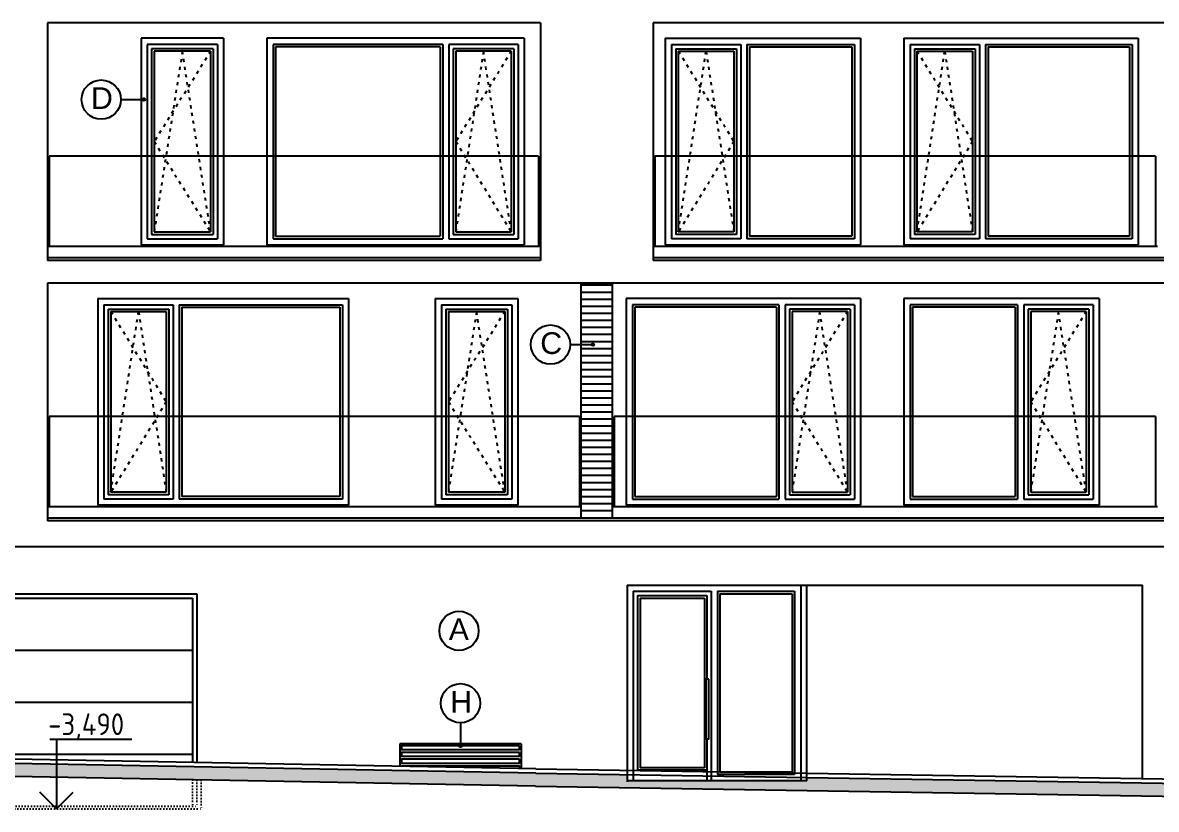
# Model space of a CAD drawing. Extents: x 3792242 to 5145247, y -1546315 to -1031918.
# Drawn here: x 4269123 to 4282186, y -1509511 to -1500446 of the extents above; entities that cross this region are included whole.
import ezdxf

# ---------------------------------------------------------------- set-up
doc = ezdxf.new("R2010")
doc.units = 0
doc.header["$MEASUREMENT"] = 0
doc.linetypes.add('ACAD_ISO03W100', pattern=[30, 12, -18])
doc.linetypes.add('ACAD_ISO07W100', pattern=[3.5, 0.5, -3])
for name, color, linetype in [('DVERE', 45, 'CONTINUOUS'), ('OKNÁ', 143, 'CONTINUOUS'), ('POZEMOK', 7, 'CONTINUOUS'), ('TENKÁ', 7, 'CONTINUOUS'), ('ZARIADENIE1', 145, 'CONTINUOUS')]:
    doc.layers.add(name, color=color, linetype=linetype)
doc.styles.add('ARIAL', font='arial.ttf')
doc.styles.add('STYLE1', font='isocp.shx')

msp = doc.modelspace()

# ---------------------------------------------------------------- hatches: boundary and pattern name
at = {"layer": 'DVERE'}
h = msp.add_hatch(dxfattribs=at)
h.set_pattern_fill('ANSI31', color=256, scale=650, angle=135)
h.set_pattern_definition([(180, (-745631.286, 29638.13), (-1e-14, -81.25), [])])
h.paths.add_polyline_path([(4275557.714, -1503445.641), (4275557.714, -1506025.641), (4275557.714, -1506100.371), (4275917.714, -1506100.371), (4275917.714, -1506025.641), (4275917.714, -1503445.641)])
at = {"layer": 'TENKÁ', "ltscale": 0.25}
h = msp.add_hatch(color=256, dxfattribs=at)
h.dxf.hatch_style = 1
h.paths.add_polyline_path([(4270518.445, -1501347.371, 1), (4270518.445, -1501317.371, 1)])
h = msp.add_hatch(color=256, dxfattribs=at)
h.dxf.hatch_style = 1
h.paths.add_polyline_path([(4275695.117, -1504170.521, 1), (4275695.117, -1504140.521, 1)])
at = {"layer": 'TENKÁ'}
h = msp.add_hatch(color=8, dxfattribs=at)
h.dxf.hatch_style = 1
h.paths.add_polyline_path([(4257090.843, -1508885.551), (4267177.714, -1509098.884), (4267227.714, -1509099.942), (4267277.714, -1509100.999), (4267495.354, -1509105.602), (4271077.714, -1509172.15), (4271127.714, -1509173.079), (4271177.714, -1509174.008), (4275032.275, -1509245.612), (4282616.371, -1509365.606), (4289010.714, -1509510.618), (4289010.714, -1509360.58), (4282619.258, -1509215.632), (4278157.714, -1509145.043), (4278157.714, -1509180.641), (4278087.714, -1509180.641), (4277057.714, -1509180.641), (4277007.714, -1509180.641), (4276157.714, -1509180.641), (4276087.714, -1509180.641), (4276087.714, -1509112.292), (4275034.855, -1509095.634), (4267498.333, -1508955.632), (4257090.843, -1508735.518)])
at = {"layer": 'TENKÁ', "ltscale": 0.25}
h = msp.add_hatch(color=256, dxfattribs=at)
h.dxf.hatch_style = 1
h.paths.add_polyline_path([(4274152.714, -1508778.391, 1), (4274182.714, -1508778.391, 1)])

# ---------------------------------------------------------------- linework, layer by layer
at = {"layer": 'DVERE'}
for p, q in [((4275557.714, -1506155.641), (4275557.714, -1503445.641)), ((4275917.714, -1506155.641), (4275917.714, -1503445.641))]:
    msp.add_line(p, q, dxfattribs=at)
at = {"layer": 'OKNÁ'}
for p, q in [((4271287.714, -1500775.641), (4270637.714, -1500775.641)), ((4270637.714, -1500775.641), (4270637.714, -1502855.641)), ((4271287.714, -1500775.641), (4271287.714, -1502855.641)), ((4273932.714, -1500725.641), (4272037.714, -1500725.641)), ((4272037.714, -1500725.641), (4272037.714, -1502905.641)), ((4273932.714, -1500725.641), (4273932.714, -1502905.641)), ((4274752.714, -1500775.641), (4274112.714, -1500775.641)), ((4274112.714, -1500775.641), (4274112.714, -1502855.641)), ((4274752.714, -1500775.641), (4274752.714, -1502855.641)), ((4276677.714, -1500775.641), (4276677.714, -1502855.641)), ((4276677.714, -1500775.641), (4277317.714, -1500775.641)), ((4277317.714, -1500775.641), (4277317.714, -1502855.641)), ((4277497.714, -1500725.641), (4277497.714, -1502905.641)), ((4277497.714, -1500725.641), (4278677.714, -1500725.641)), ((4278677.714, -1500725.641), (4278677.714, -1502905.641)), ((4279427.714, -1500775.641), (4279427.714, -1502855.641)), ((4279427.714, -1500775.641), (4280067.714, -1500775.641)), ((4280067.714, -1500775.641), (4280067.714, -1502855.641)), ((4280247.714, -1500725.641), (4281877.714, -1500725.641)), ((4280247.714, -1500725.641), (4280247.714, -1502905.641)), ((4281877.714, -1500725.641), (4281877.714, -1502905.641)), ((4270637.714, -1502855.641), (4271287.714, -1502855.641)), ((4274112.714, -1502855.641), (4274752.714, -1502855.641)), ((4277317.714, -1502855.641), (4276677.714, -1502855.641)), ((4280067.714, -1502855.641), (4279427.714, -1502855.641)), ((4272037.714, -1502905.641), (4273932.714, -1502905.641)), ((4278677.714, -1502905.641), (4277497.714, -1502905.641)), ((4281877.714, -1502905.641), (4280247.714, -1502905.641)), ((4270137.714, -1503775.641), (4270137.714, -1505855.641)), ((4270137.714, -1503775.641), (4270777.714, -1503775.641)), ((4270777.714, -1503775.641), (4270777.714, -1505855.641)), ((4270957.714, -1503725.641), (4272777.714, -1503725.641)), ((4270957.714, -1503725.641), (4270957.714, -1505905.641)), ((4272777.714, -1503725.641), (4272777.714, -1505905.641)), ((4274027.714, -1503775.641), (4274027.714, -1505855.641)), ((4274027.714, -1503775.641), (4274677.714, -1503775.641)), ((4274677.714, -1503775.641), (4274677.714, -1505855.641)), ((4277807.714, -1503725.641), (4276177.714, -1503725.641)), ((4276177.714, -1503725.641), (4276177.714, -1505905.641)), ((4277807.714, -1503725.641), (4277807.714, -1505905.641)), ((4278627.714, -1503775.641), (4277987.714, -1503775.641)), ((4277987.714, -1503775.641), (4277987.714, -1505855.641)), ((4278627.714, -1503775.641), (4278627.714, -1505855.641)), ((4280557.714, -1503725.641), (4279377.714, -1503725.641)), ((4279377.714, -1503725.641), (4279377.714, -1505905.641)), ((4280557.714, -1503725.641), (4280557.714, -1505905.641)), ((4281377.714, -1503775.641), (4280737.714, -1503775.641)), ((4280737.714, -1503775.641), (4280737.714, -1505855.641)), ((4281377.714, -1503775.641), (4281377.714, -1505855.641)), ((4270777.714, -1505855.641), (4270137.714, -1505855.641)), ((4274677.714, -1505855.641), (4274027.714, -1505855.641)), ((4277987.714, -1505855.641), (4278627.714, -1505855.641)), ((4280737.714, -1505855.641), (4281377.714, -1505855.641)), ((4272777.714, -1505905.641), (4270957.714, -1505905.641)), ((4276177.714, -1505905.641), (4277807.714, -1505905.641)), ((4279377.714, -1505905.641), (4280557.714, -1505905.641)), ((4277157.714, -1507025.641), (4277987.714, -1507025.641)), ((4277157.714, -1507025.641), (4277157.714, -1509080.641)), ((4277987.714, -1507025.641), (4277987.714, -1509080.641)), ((4276237.714, -1507075.641), (4276237.714, -1509030.641)), ((4276237.714, -1507075.641), (4276977.714, -1507075.641)), ((4276977.714, -1507075.641), (4276977.714, -1509030.641)), ((4276977.714, -1509030.641), (4276237.714, -1509030.641)), ((4277987.714, -1509080.641), (4277157.714, -1509080.641))]:
    msp.add_line(p, q, dxfattribs=at)
at = {"layer": 'OKNÁ', "linetype": 'ACAD_ISO03W100', "ltscale": 3}
for p, q in [((4271287.714, -1500775.641), (4270637.714, -1501815.641)), ((4270962.714, -1500775.641), (4270637.714, -1502855.641)), ((4271287.714, -1502855.641), (4270962.714, -1500775.641)), ((4274752.714, -1500775.641), (4274112.714, -1501815.641)), ((4274432.714, -1500775.641), (4274112.714, -1502855.641)), ((4274752.714, -1502855.641), (4274432.714, -1500775.641)), ((4276677.714, -1500775.641), (4277317.714, -1501815.641)), ((4276677.714, -1502855.641), (4276997.714, -1500775.641)), ((4276997.714, -1500775.641), (4277317.714, -1502855.641)), ((4279427.714, -1500775.641), (4280067.714, -1501815.641)), ((4279427.714, -1502855.641), (4279747.714, -1500775.641)), ((4279747.714, -1500775.641), (4280067.714, -1502855.641)), ((4270637.714, -1501815.641), (4271287.714, -1502855.641)), ((4274112.714, -1501815.641), (4274752.714, -1502855.641)), ((4277317.714, -1501815.641), (4276677.714, -1502855.641)), ((4280067.714, -1501815.641), (4279427.714, -1502855.641)), ((4270137.714, -1503775.641), (4270777.714, -1504815.641)), ((4270137.714, -1505855.641), (4270457.714, -1503775.641)), ((4270457.714, -1503775.641), (4270777.714, -1505855.641)), ((4274677.714, -1503775.641), (4274027.714, -1504815.641)), ((4274352.714, -1503775.641), (4274027.714, -1505855.641)), ((4274677.714, -1505855.641), (4274352.714, -1503775.641)), ((4278627.714, -1503775.641), (4277987.714, -1504815.641)), ((4278307.714, -1503775.641), (4277987.714, -1505855.641)), ((4278627.714, -1505855.641), (4278307.714, -1503775.641)), ((4281377.714, -1503775.641), (4280737.714, -1504815.641)), ((4281057.714, -1503775.641), (4280737.714, -1505855.641)), ((4281377.714, -1505855.641), (4281057.714, -1503775.641)), ((4270777.714, -1504815.641), (4270137.714, -1505855.641)), ((4274027.714, -1504815.641), (4274677.714, -1505855.641)), ((4277987.714, -1504815.641), (4278627.714, -1505855.641)), ((4280737.714, -1504815.641), (4281377.714, -1505855.641))]:
    msp.add_line(p, q, dxfattribs=at)
at = {"layer": 'POZEMOK'}
msp.add_lwpolyline([(4277029.004, -1508009.088), (4276993.189, -1508009.088), (4276993.189, -1508696.955), (4277029.004, -1508696.955)], close=True, dxfattribs=at)
at = {"layer": 'TENKÁ'}
for p, q in [((4275087.714, -1500445.641), (4269407.714, -1500445.641)), ((4269407.714, -1500445.641), (4269407.714, -1503185.641)), ((4275087.714, -1500445.641), (4275087.714, -1503185.641)), ((4295257.714, -1500445.641), (4276387.714, -1500445.641)), ((4276387.714, -1500445.641), (4276387.714, -1503185.641)), ((4271437.714, -1500625.641), (4270487.714, -1500625.641)), ((4270487.714, -1500625.641), (4270487.714, -1503005.641)), ((4271437.714, -1500625.641), (4271437.714, -1503005.641)), ((4271937.714, -1500625.641), (4271937.714, -1503005.641)), ((4274902.714, -1500625.641), (4271937.714, -1500625.641)), ((4274902.714, -1500625.641), (4274902.714, -1503005.641)), ((4276527.714, -1500625.641), (4276527.714, -1503005.641)), ((4276527.714, -1500625.641), (4278777.714, -1500625.641)), ((4278777.714, -1500625.641), (4278777.714, -1503005.641)), ((4279277.714, -1500625.641), (4281977.714, -1500625.641)), ((4279277.714, -1500625.641), (4279277.714, -1503005.641)), ((4281977.714, -1500625.641), (4281977.714, -1503005.641)), ((4271367.714, -1500695.641), (4270557.714, -1500695.641)), ((4270557.714, -1500695.641), (4270557.714, -1502935.641)), ((4271317.714, -1500745.641), (4270607.714, -1500745.641)), ((4270607.714, -1500745.641), (4270607.714, -1502885.641)), ((4271317.714, -1500745.641), (4271317.714, -1502885.641)), ((4271367.714, -1500695.641), (4271367.714, -1502935.641)), ((4273962.714, -1500695.641), (4272007.714, -1500695.641)), ((4272007.714, -1500695.641), (4272007.714, -1502935.641)), ((4273962.714, -1500695.641), (4273962.714, -1502935.641)), ((4274832.714, -1500695.641), (4274032.714, -1500695.641)), ((4274032.714, -1500695.641), (4274032.714, -1502935.641)), ((4274782.714, -1500745.641), (4274082.714, -1500745.641)), ((4274082.714, -1500745.641), (4274082.714, -1502885.641)), ((4274782.714, -1500745.641), (4274782.714, -1502885.641)), ((4274832.714, -1500695.641), (4274832.714, -1502935.641)), ((4276597.714, -1500695.641), (4277397.714, -1500695.641)), ((4276597.714, -1500695.641), (4276597.714, -1502935.641)), ((4276647.714, -1500745.641), (4277347.714, -1500745.641)), ((4276647.714, -1500745.641), (4276647.714, -1502885.641)), ((4277347.714, -1500745.641), (4277347.714, -1502885.641)), ((4277397.714, -1500695.641), (4277397.714, -1502935.641)), ((4277467.714, -1500695.641), (4277467.714, -1502935.641)), ((4277467.714, -1500695.641), (4278707.714, -1500695.641)), ((4278707.714, -1500695.641), (4278707.714, -1502935.641)), ((4279347.714, -1500695.641), (4280147.714, -1500695.641)), ((4279347.714, -1500695.641), (4279347.714, -1502935.641)), ((4279397.714, -1500745.641), (4280097.714, -1500745.641)), ((4279397.714, -1500745.641), (4279397.714, -1502885.641)), ((4280097.714, -1500745.641), (4280097.714, -1502885.641)), ((4280147.714, -1500695.641), (4280147.714, -1502935.641)), ((4280217.714, -1500695.641), (4281907.714, -1500695.641)), ((4280217.714, -1500695.641), (4280217.714, -1502935.641)), ((4281907.714, -1500695.641), (4281907.714, -1502935.641)), ((4270487.714, -1503005.641), (4271437.714, -1503005.641)), ((4270557.714, -1502935.641), (4271367.714, -1502935.641)), ((4270607.714, -1502885.641), (4271317.714, -1502885.641)), ((4271937.714, -1503005.641), (4274902.714, -1503005.641)), ((4272007.714, -1502935.641), (4273962.714, -1502935.641)), ((4274032.714, -1502935.641), (4274832.714, -1502935.641)), ((4274082.714, -1502885.641), (4274782.714, -1502885.641)), ((4276527.714, -1503005.641), (4278777.714, -1503005.641)), ((4277397.714, -1502935.641), (4276597.714, -1502935.641)), ((4277347.714, -1502885.641), (4276647.714, -1502885.641)), ((4278707.714, -1502935.641), (4277467.714, -1502935.641)), ((4279277.714, -1503005.641), (4281977.714, -1503005.641)), ((4280147.714, -1502935.641), (4279347.714, -1502935.641)), ((4280097.714, -1502885.641), (4279397.714, -1502885.641)), ((4281907.714, -1502935.641), (4280217.714, -1502935.641)), ((4275087.714, -1503155.641), (4269407.714, -1503155.641)), ((4275087.714, -1503185.641), (4269407.714, -1503185.641)), ((4295257.714, -1503155.641), (4276387.714, -1503155.641)), ((4295257.714, -1503185.641), (4276387.714, -1503185.641)), ((4288492.714, -1503445.641), (4269407.714, -1503445.641)), ((4269407.714, -1503445.641), (4269407.714, -1506185.641)), ((4269987.714, -1503625.641), (4269987.714, -1506005.641)), ((4269987.714, -1503625.641), (4272877.714, -1503625.641)), ((4272877.714, -1503625.641), (4272877.714, -1506005.641)), ((4273877.714, -1503625.641), (4273877.714, -1506005.641)), ((4273877.714, -1503625.641), (4274827.714, -1503625.641)), ((4274827.714, -1503625.641), (4274827.714, -1506005.641)), ((4278777.714, -1503625.641), (4276077.714, -1503625.641)), ((4276077.714, -1503625.641), (4276077.714, -1506005.641)), ((4278777.714, -1503625.641), (4278777.714, -1506005.641)), ((4281527.714, -1503625.641), (4279277.714, -1503625.641)), ((4279277.714, -1503625.641), (4279277.714, -1506005.641)), ((4281527.714, -1503625.641), (4281527.714, -1506005.641)), ((4270057.714, -1503695.641), (4270857.714, -1503695.641)), ((4270057.714, -1503695.641), (4270057.714, -1505935.641)), ((4270107.714, -1503745.641), (4270807.714, -1503745.641)), ((4270107.714, -1503745.641), (4270107.714, -1505885.641)), ((4270807.714, -1503745.641), (4270807.714, -1505885.641)), ((4270857.714, -1503695.641), (4270857.714, -1505935.641)), ((4270927.714, -1503695.641), (4272807.714, -1503695.641)), ((4270927.714, -1503695.641), (4270927.714, -1505935.641)), ((4272807.714, -1503695.641), (4272807.714, -1505935.641)), ((4273947.714, -1503695.641), (4274757.714, -1503695.641)), ((4273947.714, -1503695.641), (4273947.714, -1505935.641)), ((4273997.714, -1503745.641), (4274707.714, -1503745.641)), ((4273997.714, -1503745.641), (4273997.714, -1505885.641)), ((4274707.714, -1503745.641), (4274707.714, -1505885.641)), ((4274757.714, -1503695.641), (4274757.714, -1505935.641)), ((4277837.714, -1503695.641), (4276147.714, -1503695.641)), ((4276147.714, -1503695.641), (4276147.714, -1505935.641)), ((4277837.714, -1503695.641), (4277837.714, -1505935.641)), ((4278707.714, -1503695.641), (4277907.714, -1503695.641)), ((4277907.714, -1503695.641), (4277907.714, -1505935.641)), ((4278657.714, -1503745.641), (4277957.714, -1503745.641)), ((4277957.714, -1503745.641), (4277957.714, -1505885.641)), ((4278657.714, -1503745.641), (4278657.714, -1505885.641)), ((4278707.714, -1503695.641), (4278707.714, -1505935.641)), ((4280587.714, -1503695.641), (4279347.714, -1503695.641)), ((4279347.714, -1503695.641), (4279347.714, -1505935.641)), ((4280587.714, -1503695.641), (4280587.714, -1505935.641)), ((4281457.714, -1503695.641), (4280657.714, -1503695.641)), ((4280657.714, -1503695.641), (4280657.714, -1505935.641)), ((4281407.714, -1503745.641), (4280707.714, -1503745.641)), ((4280707.714, -1503745.641), (4280707.714, -1505885.641)), ((4281407.714, -1503745.641), (4281407.714, -1505885.641)), ((4281457.714, -1503695.641), (4281457.714, -1505935.641)), ((4270807.714, -1505885.641), (4270107.714, -1505885.641)), ((4274707.714, -1505885.641), (4273997.714, -1505885.641)), ((4277957.714, -1505885.641), (4278657.714, -1505885.641)), ((4280707.714, -1505885.641), (4281407.714, -1505885.641)), ((4272877.714, -1506005.641), (4269987.714, -1506005.641)), ((4270857.714, -1505935.641), (4270057.714, -1505935.641)), ((4272807.714, -1505935.641), (4270927.714, -1505935.641)), ((4274827.714, -1506005.641), (4273877.714, -1506005.641)), ((4274757.714, -1505935.641), (4273947.714, -1505935.641)), ((4278777.714, -1506005.641), (4276077.714, -1506005.641)), ((4276147.714, -1505935.641), (4277837.714, -1505935.641)), ((4277907.714, -1505935.641), (4278707.714, -1505935.641)), ((4281527.714, -1506005.641), (4279277.714, -1506005.641)), ((4279347.714, -1505935.641), (4280587.714, -1505935.641)), ((4280657.714, -1505935.641), (4281457.714, -1505935.641)), ((4288492.714, -1506155.641), (4269407.714, -1506155.641)), ((4288492.714, -1506185.641), (4269407.714, -1506185.641)), ((4309497.714, -1506485.641), (4260727.714, -1506485.641)), ((4276087.714, -1506925.641), (4276087.714, -1509195.641)), ((4276087.714, -1506925.641), (4282027.714, -1506925.641)), ((4278087.714, -1506925.641), (4278087.714, -1509180.641)), ((4278157.714, -1509180.641), (4278157.714, -1506925.641)), ((4282027.714, -1509156.267), (4282027.714, -1506925.641)), ((4267227.714, -1507025.641), (4271127.714, -1507025.641)), ((4267227.714, -1507025.641), (4271127.714, -1507025.641)), ((4271127.714, -1507025.641), (4271127.714, -1508973.044)), ((4276157.714, -1506995.641), (4277057.714, -1506995.641)), ((4276157.714, -1506995.641), (4276157.714, -1509180.641)), ((4276207.714, -1507045.641), (4277007.714, -1507045.641)), ((4276207.714, -1507045.641), (4276207.714, -1509060.641)), ((4277007.714, -1507045.641), (4277007.714, -1508009.088)), ((4277057.714, -1506995.641), (4277057.714, -1509180.641)), ((4277127.714, -1506995.641), (4278017.714, -1506995.641)), ((4277127.714, -1506995.641), (4277127.714, -1509110.641)), ((4278017.714, -1506995.641), (4278017.714, -1509110.641)), ((4277007.714, -1508696.955), (4277007.714, -1509180.641)), ((4275035.714, -1509045.641), (4267499.326, -1508905.641)), ((4275034.855, -1509095.634), (4282619.258, -1509215.632)), ((4275035.714, -1509045.641), (4282620.221, -1509165.641)), ((4277007.714, -1509060.641), (4276207.714, -1509060.641)), ((4278017.714, -1509110.641), (4277127.714, -1509110.641)), ((4275032.275, -1509245.612), (4282616.371, -1509365.606)), ((4278157.714, -1509180.641), (4276087.714, -1509180.641))]:
    msp.add_line(p, q, dxfattribs=at)
at = {"layer": 'TENKÁ', "ltscale": 0.25}
for p, q in [((4270254.386, -1501332.371), (4270518.445, -1501332.371)), ((4275431.057, -1504155.521), (4275695.117, -1504155.521)), ((4274167.714, -1508514.332), (4274167.714, -1508778.391))]:
    msp.add_line(p, q, dxfattribs=at)
at = {"layer": 'TENKÁ', "color": 8}
for p, q in [((4275087.714, -1503025.641), (4269407.714, -1503025.641)), ((4282197.714, -1503025.641), (4276387.714, -1503025.641)), ((4275557.714, -1506025.641), (4269407.714, -1506025.641)), ((4282197.714, -1506025.641), (4275917.714, -1506025.641)), ((4267277.714, -1507075.641), (4271077.714, -1507075.641)), ((4271077.714, -1507075.641), (4271077.714, -1508972.115)), ((4267277.714, -1507675.641), (4271077.714, -1507675.641)), ((4267277.714, -1508275.641), (4271077.714, -1508275.641)), ((4273467.714, -1508755.641), (4273467.714, -1509016.513)), ((4274867.714, -1508755.641), (4273467.714, -1508755.641)), ((4274867.714, -1508755.641), (4274867.714, -1509042.521)), ((4267277.714, -1508875.641), (4271077.714, -1508875.641)), ((4275034.855, -1509095.634), (4267498.333, -1508955.632)), ((4275032.275, -1509245.612), (4267495.354, -1509105.602))]:
    msp.add_line(p, q, dxfattribs=at)
at = {"layer": 'TENKÁ', "linetype": 'ByBlock', "ltscale": 0.25}
for p, q in [((4270382.437, -1508705.642), (4269434.64, -1508705.642)), ((4269511.827, -1508705.642), (4269511.827, -1509505.642)), ((4269511.827, -1509505.641), (4269320.909, -1509314.723)), ((4269511.827, -1509505.641), (4269702.746, -1509314.723))]:
    msp.add_line(p, q, dxfattribs=at)
at = {"layer": 'TENKÁ', "color": 8, "linetype": 'ACAD_ISO07W100', "ltscale": 10}
for p, q in [((4271077.714, -1509172.15), (4271077.714, -1509475.641)), ((4271127.714, -1509173.079), (4271127.714, -1509475.641)), ((4271177.714, -1509174.008), (4271177.714, -1509505.641)), ((4267177.714, -1509505.641), (4271177.714, -1509505.641)), ((4267227.714, -1509475.641), (4271127.714, -1509475.641))]:
    msp.add_line(p, q, dxfattribs=at)
at = {"layer": 'TENKÁ', "color": 8}
for points in [[(4274845.714, -1508778.391), (4273489.714, -1508778.391), (4273489.714, -1508820.891), (4274845.714, -1508820.891)], [(4274845.714, -1508856.391), (4273489.714, -1508856.391), (4273489.714, -1508898.891), (4274845.714, -1508898.891)], [(4274845.714, -1508934.391), (4273489.714, -1508934.391), (4273489.714, -1508976.891), (4274845.714, -1508976.891)]]:
    msp.add_lwpolyline(points, close=True, dxfattribs=at)
msp.add_lwpolyline([(4274845.714, -1509042.112), (4274845.714, -1509012.391), (4273489.714, -1509012.391), (4273489.714, -1509016.922)], dxfattribs=at)
at = {"layer": 'TENKÁ', "ltscale": 0.25}
for centre, radius in [((4270028.214, -1501332.371), 226.172), ((4270518.445, -1501332.371), 15), ((4275204.886, -1504155.521), 226.172), ((4275695.117, -1504155.521), 15), ((4274150.214, -1507453.371), 226.172), ((4274167.714, -1508288.16), 226.172), ((4274167.714, -1508778.391), 15)]:
    msp.add_circle(centre, radius, dxfattribs=at)
at = {"layer": 'ZARIADENIE1'}
for p, q in [((4275067.714, -1501985.641), (4269427.714, -1501985.641)), ((4269427.714, -1501985.641), (4269427.714, -1503025.641)), ((4275067.714, -1501985.641), (4275067.714, -1503025.641)), ((4282177.714, -1501985.641), (4276407.714, -1501985.641)), ((4276407.714, -1501985.641), (4276407.714, -1503025.641)), ((4282177.714, -1501985.641), (4282177.714, -1503025.641)), ((4275537.714, -1504985.641), (4269427.714, -1504985.641)), ((4269427.714, -1504985.641), (4269427.714, -1506025.641)), ((4275537.714, -1504985.641), (4275537.714, -1506025.641)), ((4275937.714, -1504985.641), (4275937.714, -1506025.641)), ((4282177.714, -1504985.641), (4275937.714, -1504985.641)), ((4282177.714, -1504985.641), (4282177.714, -1506025.641))]:
    msp.add_line(p, q, dxfattribs=at)

# ---------------------------------------------------------------- texts
at = {"layer": 'TENKÁ', "lineweight": 40, "ltscale": 0.25, "style": 'ARIAL'}
for s, p in [('D', (4269910.028, -1501440.262)), ('C', (4275086.699, -1504263.412)), ('A', (4274032.028, -1507561.262)), ('H', (4274049.528, -1508396.051))]:
    msp.add_text(s, height=250, dxfattribs=at).set_placement(p)
at = {"layer": 'TENKÁ', "ltscale": 0.25, "style": 'STYLE1'}
msp.add_text('-3,490', height=250, dxfattribs=at).set_placement((4269416.513, -1508654.989))

doc.saveas('drawing.dxf')
